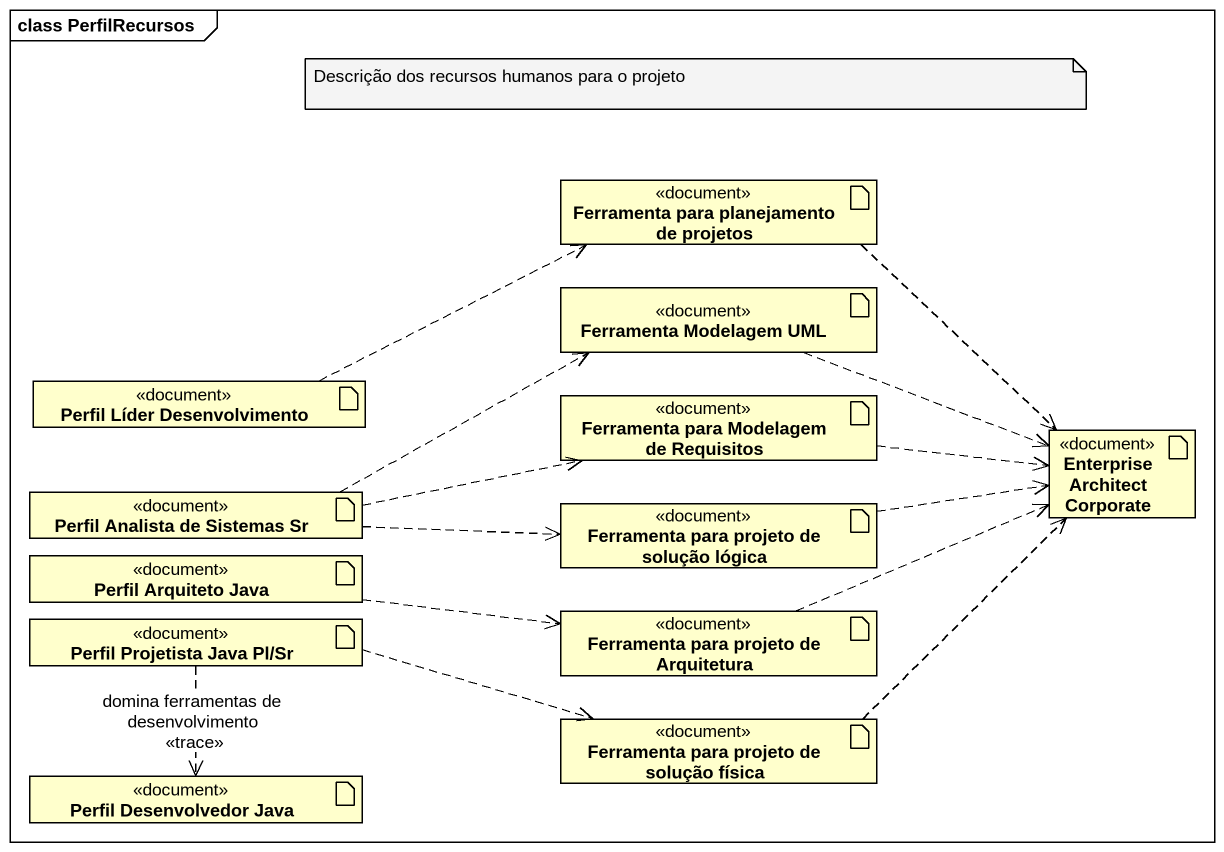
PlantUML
@startuml
mainframe class PerfilRecursos
artifact "Ferramenta para planejamento de projetos" as Ferramenta_para <<document>>
artifact "Ferramenta Modelagem UML" as Ferramenta_Modelagem_UML <<document>>
artifact "Perfil Líder Desenvolvimento" as Perfil_Líder_Desenvolvimento <<document>>
artifact "Ferramenta para Modelagem de Requisitos" as Ferramenta_para_Modelagem <<document>>
artifact "Enterprise Architect Corporate" as Enterprise_Architect <<document>>
artifact "Perfil Analista de Sistemas Sr" as Perfil_Analista_de_Sistemas <<document>>
artifact "Ferramenta para projeto de solução lógica" as Ferramenta_para_projeto_de <<document>>
artifact "Perfil Arquiteto Java" as Perfil_Arquiteto_Java <<document>>
artifact "Perfil Projetista Java Pl/Sr" as Perfil_Projetista_Java_Pl_Sr <<document>>
artifact "Ferramenta para projeto de Arquitetura" as Ferramenta_para_projeto_de_2 <<document>>
artifact "Ferramenta para projeto de solução física" as Ferramenta_para_projeto_de_3 <<document>>
artifact "Perfil Desenvolvedor Java" as Perfil_Desenvolvedor_Java <<document>>
Ferramenta_para ..> Enterprise_Architect
Ferramenta_Modelagem_UML .right.> Enterprise_Architect
Perfil_Líder_Desenvolvimento .right.> Ferramenta_para
Ferramenta_para_Modelagem .right.> Enterprise_Architect
Perfil_Analista_de_Sistemas .right.> Ferramenta_Modelagem_UML
Perfil_Analista_de_Sistemas .right.> Ferramenta_para_Modelagem
Perfil_Analista_de_Sistemas .right.> Ferramenta_para_projeto_de
Ferramenta_para_projeto_de .right.> Enterprise_Architect
Perfil_Arquiteto_Java .right.> Ferramenta_para_projeto_de_2
Perfil_Projetista_Java_Pl_Sr .right.> Ferramenta_para_projeto_de_3
Perfil_Projetista_Java_Pl_Sr ..> Perfil_Desenvolvedor_Java : domina ferramentas de desenvolvimento\n<<trace>>
Ferramenta_para_projeto_de_2 .right.> Enterprise_Architect
Ferramenta_para_projeto_de_3 .up.> Enterprise_Architect
note as N1
  Descrição dos recursos humanos para o projeto
end note
@enduml
